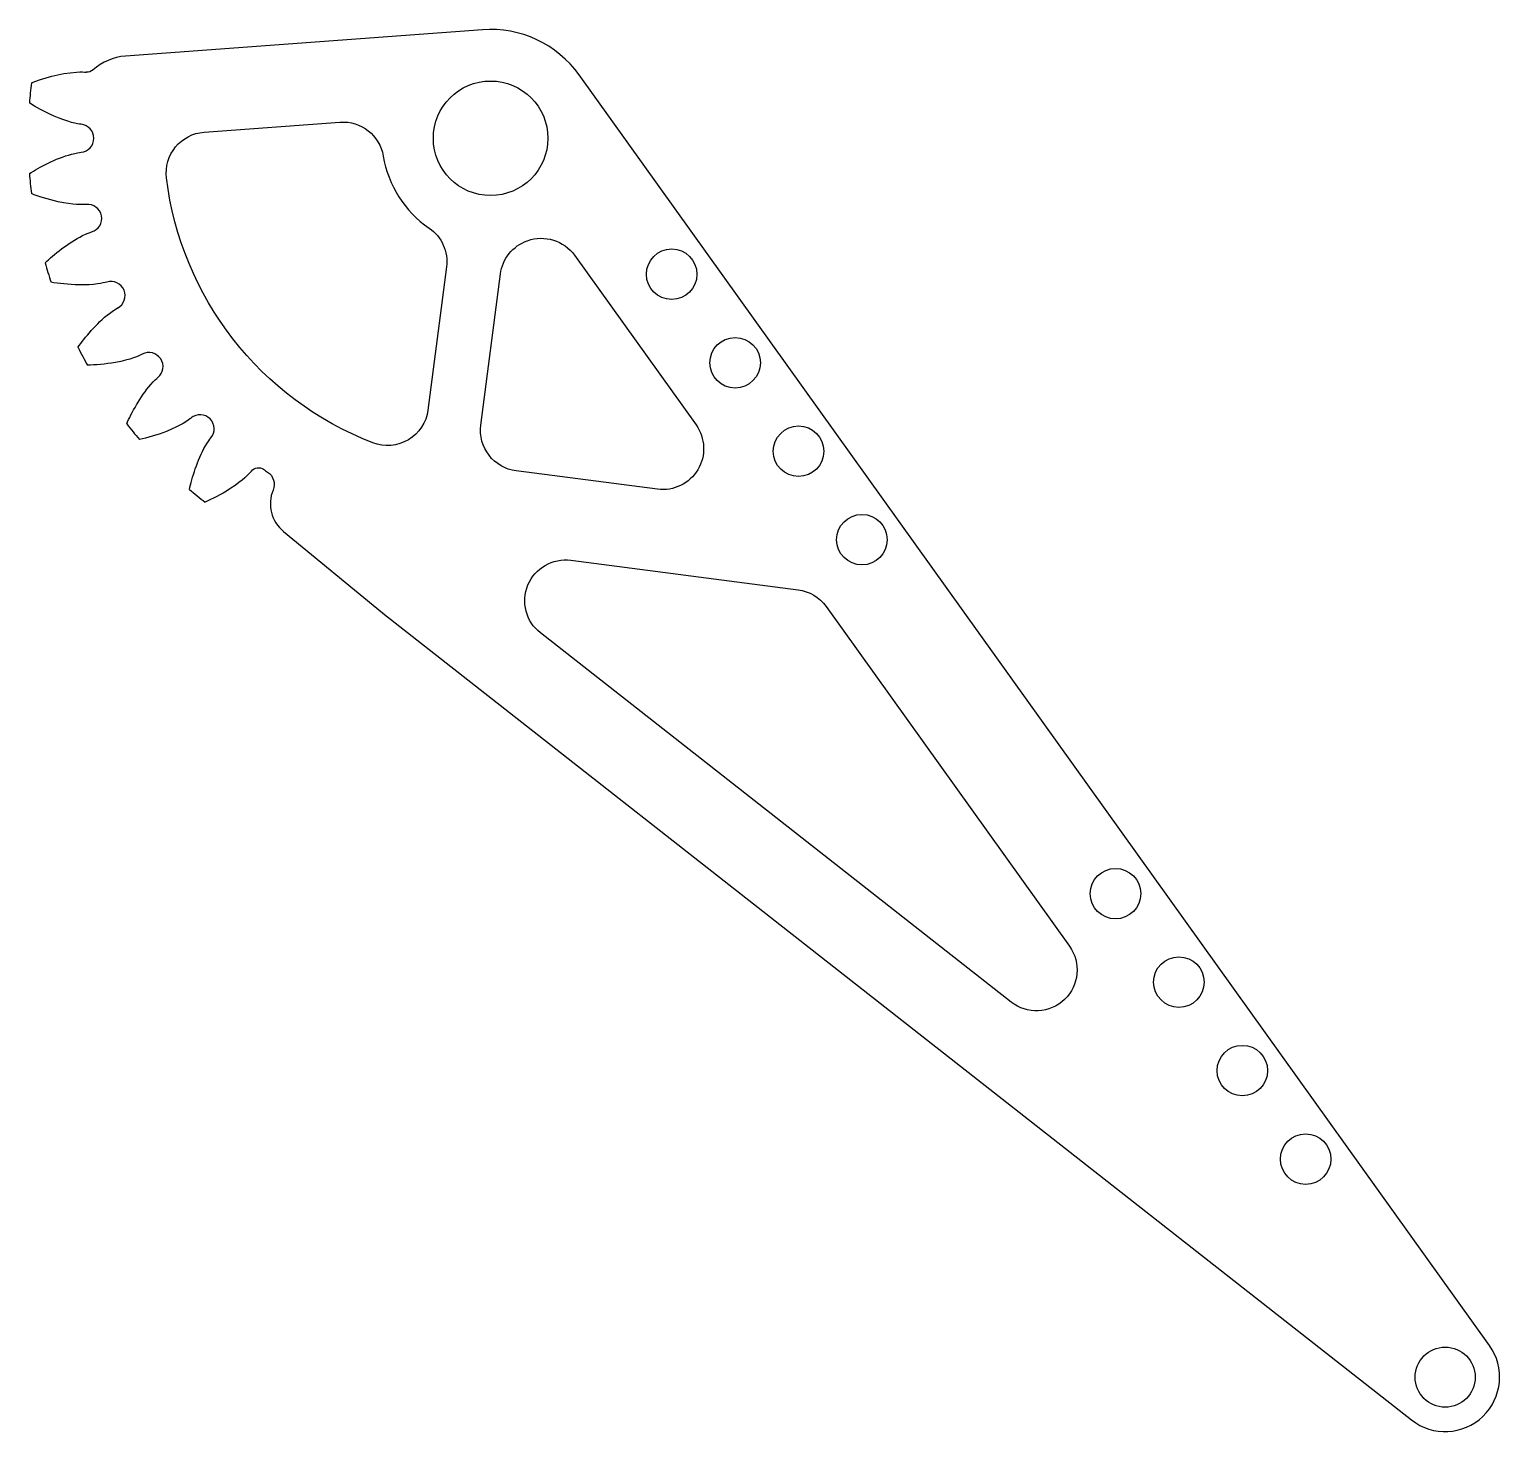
# Model space of a CAD drawing. Header units: inches. Extents: x -1.06 to 2.32, y -2.97 to 0.25.
import ezdxf

# ---------------------------------------------------------------- set-up
doc = ezdxf.new("R2010")
doc.units = ezdxf.units.IN
doc.header["$MEASUREMENT"] = 0

msp = doc.modelspace()

# ---------------------------------------------------------------- linework, layer by layer
msp.add_lwpolyline([(-0.5495, -0.7643, -0.39037), (-0.5214, -0.7603, 0.003016), (-0.5122, -0.7665, -0.357328), (-0.4996, -0.8079, 0.329883), (-0.4756, -0.9034), (-0.2484, -1.0898, 0.005546), (-0.2473, -1.0906), (2.1155, -2.9436, 0.867213), (2.2943, -2.7725), (0.2032, 0.1456, 0.261454), (-0.0185, 0.2493), (-0.8389, 0.1886, 0.165283), (-0.9129, 0.1571, -0.210874), (-0.929, 0.1519)], format="xyb")
for points in [[(-0.6583, 0.0139), (-0.346, 0.0371, -0.387795), (-0.2466, -0.041, 0.204051), (-0.1413, -0.2062, -0.281861), (-0.1013, -0.2956), (-0.1439, -0.6241, -0.486513), (-0.2707, -0.6994, -0.27676), (-0.7445, -0.0909, -0.428236)], [(0.1926, -0.2688), (0.4718, -0.6584, -0.655677), (0.3835, -0.806), (0.0586, -0.7639, -0.414214), (-0.0223, -0.6588), (0.0226, -0.3117, -0.281861), (0.0841, -0.2354, 0.000635), (0.0847, -0.2352, -0.335437)], [(0.7705, -1.0752), (1.3297, -1.8556, -0.867213), (1.1956, -1.984), (0.1143, -1.1359, -0.762338), (0.1842, -0.9692), (0.7063, -1.0369, -0.207965)]]:
    msp.add_lwpolyline(points, format="xyb", close=True)
for centre, radius in [((0, 0), 0.1315), ((0.416, -0.3123), 0.058), ((0.5617, -0.5156), 0.058), ((0.7073, -0.7188), 0.058), ((0.8529, -0.922), 0.058), ((1.4354, -1.7348), 0.058), ((1.581, -1.938), 0.058), ((1.7266, -2.1412), 0.058), ((1.8722, -2.3445), 0.058), ((2.1927, -2.8453), 0.069)]:
    msp.add_circle(centre, radius)
for centre, radius, start, end in [((0, 0), 1.0625, 173.1228, 175.6272), ((-0.9438, 0), 0.0324, 275.3938, 84.6062), ((0, 0), 1.0625, 184.3728, 186.8772), ((-0.9257, -0.1841), 0.0324, 286.6438, 95.8562), ((0, 0), 1.0625, 195.6228, 198.1272), ((-0.872, -0.3612), 0.0324, 297.8938, 107.1062), ((0, 0), 1.0625, 206.8728, 209.3772), ((-0.7848, -0.5244), 0.0324, 309.1438, 118.3562), ((-0.6674, -0.6674), 0.0324, 320.3938, 129.6062), ((0, 0), 1.0625, 218.1228, 220.6272), ((0, 0), 1.0625, 229.3728, 231.8772)]:
    msp.add_arc(centre, radius, start, end)
for points, knots in [([(-1.0549, 0.1272), (-1.03, 0.1368), (-0.9892, 0.1496), (-0.9403, 0.1527), (-0.9328, 0.1523), (-0.929, 0.1519)], [-0.1281153, -0.1281153, -0.1281153, -0.1281153, -0.0290171, -0.0290171, 0, 0, 0, 0]), ([(-0.9408, 0.0322), (-0.9488, 0.033), (-0.9703, 0.0367), (-1.0248, 0.0603), (-1.0446, 0.0717), (-1.0594, 0.081)], [-0.3260309, -0.3260309, -0.3260309, -0.3260309, -0.1335509, -0.1335509, 0, 0, 0, 0]), ([(-1.0594, -0.081), (-1.0368, -0.0668), (-0.9994, -0.0463), (-0.952, -0.0337), (-0.9446, -0.0326), (-0.9408, -0.0322)], [-0.1281153, -0.1281153, -0.1281153, -0.1281153, -0.0290171, -0.0290171, 0, 0, 0, 0]), ([(-0.929, -0.1519), (-0.937, -0.1527), (-0.9588, -0.1533), (-1.0169, -0.1408), (-1.0385, -0.1335), (-1.0549, -0.1272)], [-0.3260309, -0.3260309, -0.3260309, -0.3260309, -0.1335509, -0.1335509, 0, 0, 0, 0]), ([(-1.0232, -0.2861), (-1.0039, -0.2678), (-0.9712, -0.2404), (-0.9272, -0.2188), (-0.9201, -0.2163), (-0.9164, -0.2152)], [-0.1281153, -0.1281153, -0.1281153, -0.1281153, -0.0290171, -0.0290171, 0, 0, 0, 0]), ([(-0.8815, -0.3302), (-0.8892, -0.3326), (-0.9105, -0.3374), (-0.9699, -0.3364), (-0.9925, -0.3335), (-1.0098, -0.3306)], [-0.3260309, -0.3260309, -0.3260309, -0.3260309, -0.1335509, -0.1335509, 0, 0, 0, 0]), ([(-0.9478, -0.4803), (-0.9324, -0.4585), (-0.9056, -0.4252), (-0.8667, -0.3954), (-0.8602, -0.3916), (-0.8569, -0.3898)], [-0.1281153, -0.1281153, -0.1281153, -0.1281153, -0.0290171, -0.0290171, 0, 0, 0, 0]), ([(-0.8002, -0.4959), (-0.8072, -0.4997), (-0.8272, -0.5086), (-0.8856, -0.5192), (-0.9084, -0.5207), (-0.9259, -0.5212)], [-0.3260309, -0.3260309, -0.3260309, -0.3260309, -0.1335509, -0.1335509, 0, 0, 0, 0]), ([(-0.8359, -0.6559), (-0.825, -0.6316), (-0.8052, -0.5937), (-0.7729, -0.5569), (-0.7673, -0.5519), (-0.7643, -0.5495)], [-0.1281153, -0.1281153, -0.1281153, -0.1281153, -0.0290171, -0.0290171, 0, 0, 0, 0]), ([(-0.688, -0.6425), (-0.6942, -0.6475), (-0.7121, -0.6602), (-0.7673, -0.682), (-0.7893, -0.6879), (-0.8064, -0.6918)], [-0.3260309, -0.3260309, -0.3260309, -0.3260309, -0.1335509, -0.1335509, 0, 0, 0, 0]), ([(-0.6918, -0.8064), (-0.6859, -0.7804), (-0.6739, -0.7394), (-0.6494, -0.697), (-0.6449, -0.691), (-0.6425, -0.688)], [-0.1281153, -0.1281153, -0.1281153, -0.1281153, -0.0290171, -0.0290171, 0, 0, 0, 0]), ([(-0.5968, -0.8039), (-0.5975, -0.8044), (-0.5983, -0.8049), (-0.6195, -0.8186), (-0.6399, -0.8287), (-0.6559, -0.8359)], [-0.1386278, -0.1386278, -0.1386278, -0.1386278, -0.1335509, -0.1335509, 0, 0, 0, 0])]:
    msp.add_open_spline(points, degree=3, knots=knots)
msp.add_open_spline([(-0.5495, -0.7643), (-0.5544, -0.7704), (-0.5688, -0.7856), (-0.5968, -0.8039)], degree=3)

doc.saveas('drawing.dxf')
